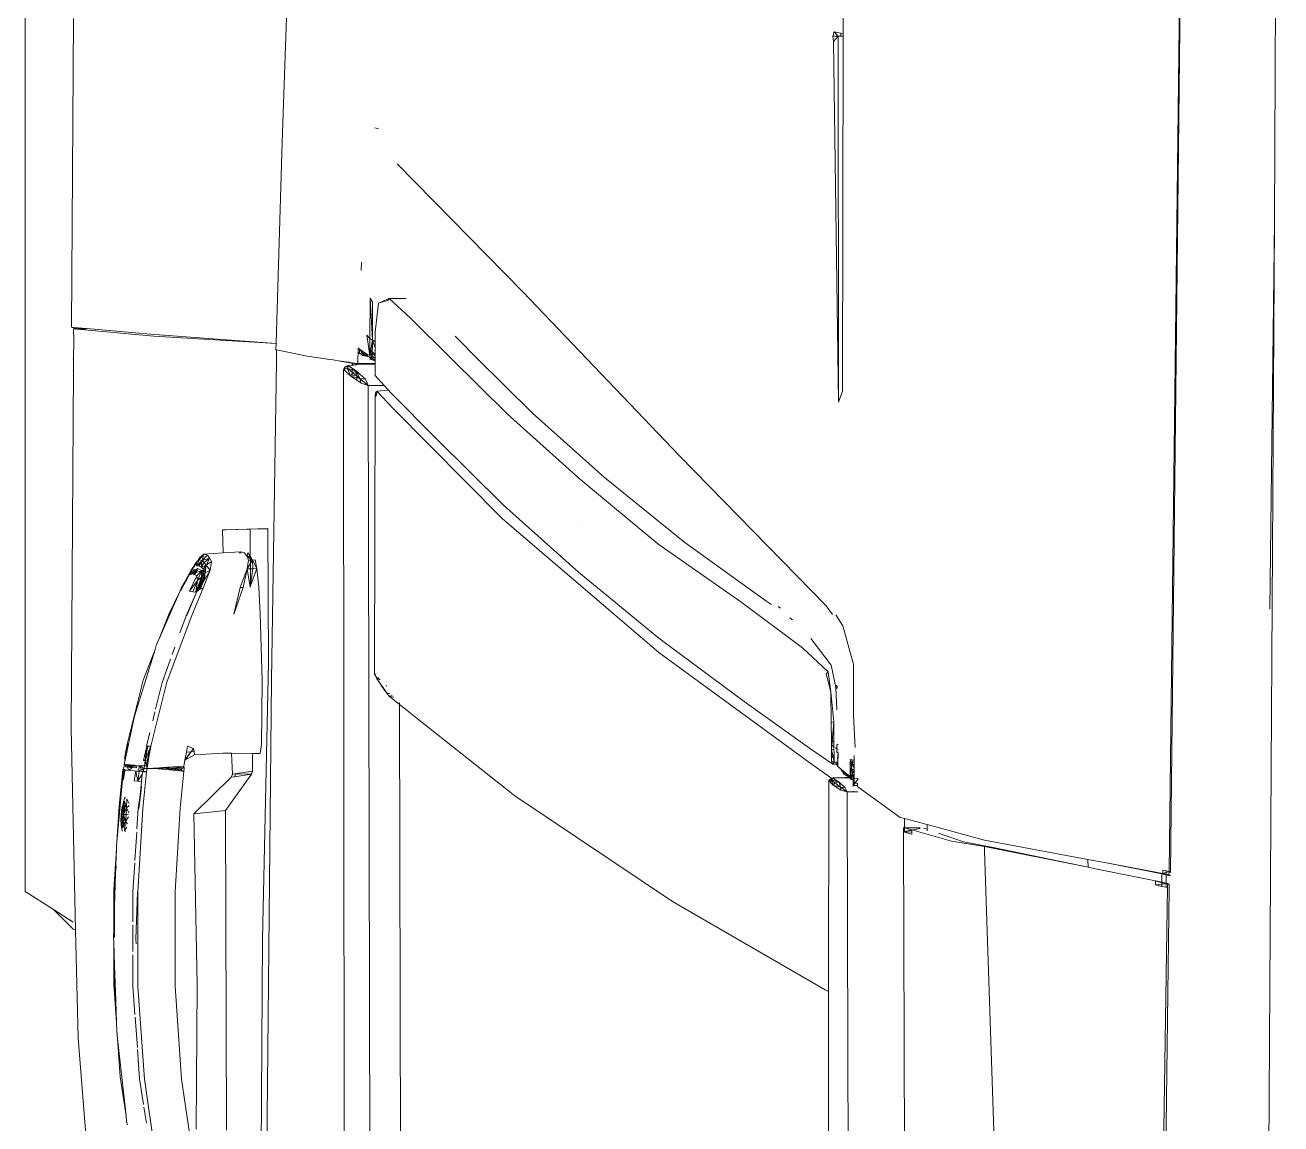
# Model space of a CAD drawing. Header units: millimetres. Extents: x 1010 to 1494, y -119 to 564.
# Drawn here: x 1310.2408 to 1310.6909, y 442.8485 to 443.2424 of the extents above; entities that cross this region are included whole.
import ezdxf

# ---------------------------------------------------------------- set-up
doc = ezdxf.new("R2010")
doc.units = ezdxf.units.MM
doc.layers.get('0').update_dxf_attribs({"lineweight": 9})
doc.layers.add('Edges', color=7, linetype='Continuous', lineweight=9)

# ---------------------------------------------------------------- blocks, each defined once
blk = doc.blocks.new('chevy tahoe pl')
at = {"layer": 'Edges'}
for p, q in [((178.406, 96.562), (178.631, 96.919)), ((178.631, 96.919), (207.671, 96.919)), ((178.158, 96.31), (178.406, 96.562)), ((178.246, 96.31), (178.406, 96.562)), ((172.014, 95.86), (176.776, 96.25)), ((176.776, 96.25), (178.144, 96.28)), ((178.144, 96.28), (180.7, 96.335)), ((178.144, 96.28), (178.158, 96.31)), ((180.7, 96.335), (185.23, 96.308)), ((185.23, 96.308), (185.219, 96.31)), ((185.23, 96.308), (185.375, 96.307)), ((185.36, 96.31), (185.375, 96.307)), ((185.375, 96.307), (185.601, 96.305)), ((185.601, 96.305), (185.749, 96.306)), ((185.749, 96.306), (185.658, 95.292)), ((185.75, 96.239), (185.749, 96.306)), ((185.75, 96.239), (185.767, 96.319)), ((185.767, 96.305), (185.753, 96.144)), ((185.767, 96.319), (185.769, 96.331)), ((185.767, 96.319), (185.767, 96.305)), ((185.769, 96.331), (189.675, 96.308)), ((185.753, 96.144), (185.678, 95.283)), ((185.751, 96.146), (185.75, 96.239)), ((185.751, 96.146), (185.753, 96.144)), ((176.975, 95.764), (177.463, 95.798)), ((177.249, 95.773), (176.975, 95.764)), ((177.249, 95.773), (177.465, 95.788)), ((177.695, 95.788), (177.249, 95.773)), ((177.991, 95.798), (177.463, 95.798)), ((177.465, 95.788), (177.695, 95.788)), ((177.991, 95.798), (177.695, 95.788)), ((178.055, 95.8), (177.991, 95.798)), ((178.052, 95.788), (178.447, 95.788)), ((178.125, 95.798), (178.054, 95.798)), ((178.125, 95.798), (178.055, 95.8)), ((178.655, 95.797), (178.125, 95.798)), ((178.447, 95.788), (178.125, 95.798)), ((178.447, 95.788), (178.657, 95.788)), ((178.865, 95.775), (178.447, 95.788)), ((178.655, 95.797), (179.172, 95.765)), ((178.657, 95.788), (178.865, 95.775)), ((178.865, 95.775), (178.952, 95.769)), ((179.172, 95.765), (178.865, 95.775)), ((175.726, 95.635), (175.683, 95.626)), ((175.796, 95.643), (175.726, 95.635)), ((176.772, 95.75), (175.796, 95.643)), ((176.288, 95.716), (175.796, 95.643)), ((176.288, 95.716), (176.772, 95.75)), ((176.868, 95.76), (176.772, 95.75)), ((176.975, 95.764), (176.868, 95.76)), ((179.172, 95.765), (179.182, 95.764)), ((179.212, 95.764), (179.182, 95.764)), ((179.256, 95.76), (179.212, 95.764)), ((179.256, 95.76), (179.712, 95.731)), ((179.581, 95.73), (179.256, 95.76)), ((179.39, 95.648), (179.405, 95.662)), ((179.395, 95.693), (179.475, 95.703)), ((179.405, 95.662), (179.448, 95.632)), ((179.52, 95.649), (179.405, 95.662)), ((179.435, 95.685), (179.477, 95.697)), ((179.435, 95.685), (179.605, 95.673)), ((179.477, 95.667), (179.435, 95.685)), ((179.475, 95.703), (179.603, 95.701)), ((179.475, 95.697), (179.475, 95.703)), ((179.477, 95.697), (179.52, 95.709)), ((179.605, 95.673), (179.477, 95.697)), ((179.605, 95.673), (179.477, 95.667)), ((179.52, 95.649), (179.477, 95.667)), ((179.52, 95.649), (179.49, 95.625)), ((179.52, 95.709), (179.605, 95.703)), ((179.52, 95.709), (179.605, 95.673)), ((179.52, 95.649), (179.605, 95.673)), ((179.605, 95.643), (179.52, 95.649)), ((179.52, 95.649), (179.577, 95.613)), ((179.568, 95.693), (179.603, 95.701)), ((179.581, 95.73), (179.711, 95.722)), ((180.048, 95.687), (179.581, 95.73)), ((179.603, 95.701), (179.602, 95.691)), ((179.603, 95.701), (179.73, 95.685)), ((179.639, 95.686), (179.603, 95.701)), ((179.605, 95.643), (179.603, 95.61)), ((179.605, 95.673), (179.605, 95.703)), ((179.605, 95.703), (179.69, 95.697)), ((179.69, 95.697), (179.605, 95.673)), ((179.732, 95.679), (179.605, 95.673)), ((179.605, 95.673), (179.732, 95.649)), ((179.775, 95.661), (179.605, 95.673)), ((179.605, 95.673), (179.605, 95.643)), ((179.69, 95.637), (179.605, 95.673)), ((179.69, 95.637), (179.605, 95.643)), ((179.69, 95.637), (179.627, 95.608)), ((179.69, 95.697), (179.732, 95.679)), ((179.732, 95.649), (179.69, 95.637)), ((179.69, 95.637), (179.804, 95.633)), ((179.69, 95.637), (179.721, 95.604)), ((179.712, 95.731), (180.177, 95.683)), ((179.73, 95.685), (179.729, 95.675)), ((179.73, 95.685), (179.826, 95.659)), ((179.732, 95.679), (179.775, 95.661)), ((179.775, 95.661), (179.732, 95.649)), ((179.746, 95.603), (179.804, 95.633)), ((179.805, 95.657), (179.826, 95.659)), ((179.825, 95.653), (179.826, 95.659)), ((180.048, 95.687), (180.046, 95.678)), ((180.046, 95.678), (180.046, 95.674)), ((180.049, 95.677), (180.046, 95.678)), ((180.046, 95.674), (180.049, 95.674)), ((180.049, 95.677), (180.048, 95.687)), ((180.168, 95.674), (180.048, 95.687)), ((180.128, 95.663), (180.048, 95.687)), ((180.049, 95.674), (180.049, 95.677)), ((180.174, 95.664), (180.049, 95.677)), ((180.049, 95.674), (180.166, 95.658)), ((180.164, 95.584), (180.166, 95.658)), ((180.169, 95.651), (180.165, 95.652)), ((180.165, 95.651), (180.169, 95.651)), ((180.169, 95.651), (180.165, 95.65)), ((180.165, 95.651), (180.169, 95.651)), ((180.169, 95.651), (180.165, 95.651)), ((180.168, 95.674), (180.169, 95.651)), ((180.169, 95.651), (180.174, 95.664)), ((180.169, 95.651), (180.169, 95.608)), ((180.212, 95.629), (180.169, 95.608)), ((180.174, 95.664), (180.176, 95.675)), ((180.176, 95.675), (180.177, 95.683)), ((180.179, 95.674), (180.176, 95.675)), ((180.177, 95.683), (180.179, 95.674)), ((180.22, 95.667), (180.179, 95.674)), ((180.212, 95.629), (180.192, 95.571)), ((180.203, 95.58), (180.242, 95.652)), ((180.203, 95.58), (180.21, 95.645)), ((180.242, 95.652), (180.21, 95.645)), ((180.212, 95.629), (180.237, 95.605)), ((180.22, 95.667), (180.229, 95.534)), ((180.22, 95.667), (180.244, 95.665)), ((180.223, 95.472), (180.22, 95.667)), ((180.242, 95.652), (180.236, 95.594)), ((180.244, 95.665), (180.242, 95.652)), ((180.255, 95.663), (180.244, 95.665)), ((180.255, 95.663), (180.318, 95.655)), ((180.495, 95.612), (180.255, 95.663)), ((180.316, 95.664), (180.314, 95.651)), ((180.497, 95.628), (180.316, 95.664)), ((180.316, 95.664), (180.453, 95.621)), ((180.318, 95.655), (180.496, 95.62)), ((180.496, 95.62), (180.495, 95.612)), ((180.852, 95.537), (180.495, 95.612)), ((180.497, 95.628), (180.496, 95.62)), ((181.305, 95.426), (180.497, 95.628)), ((176.263, 95.472), (175.939, 95.422)), ((177.432, 95.493), (176.258, 95.411)), ((176.633, 95.498), (176.263, 95.472)), ((177.043, 95.527), (176.662, 95.5)), ((177.436, 95.555), (177.076, 95.53)), ((178.624, 95.493), (177.432, 95.493)), ((177.834, 95.555), (177.436, 95.555)), ((178.206, 95.555), (177.872, 95.555)), ((177.972, 95.516), (178.032, 95.518)), ((178.032, 95.518), (178.624, 95.5)), ((178.628, 95.555), (178.251, 95.555)), ((179.681, 95.429), (178.624, 95.493)), ((178.994, 95.533), (178.628, 95.555)), ((179.385, 95.508), (179.024, 95.531)), ((179.685, 95.489), (179.425, 95.506)), ((179.684, 95.482), (179.685, 95.489)), ((179.909, 95.453), (179.684, 95.482)), ((180.026, 95.447), (179.684, 95.482)), ((179.816, 95.47), (179.685, 95.489)), ((179.958, 95.449), (179.828, 95.468)), ((180.026, 95.45), (180.027, 95.494)), ((180.031, 95.541), (180.027, 95.494)), ((180.156, 95.517), (180.027, 95.494)), ((180.027, 95.494), (180.153, 95.475)), ((180.125, 95.436), (180.027, 95.494)), ((180.156, 95.517), (180.031, 95.541)), ((180.153, 95.475), (180.152, 95.42)), ((180.153, 95.475), (180.156, 95.517)), ((180.153, 95.475), (180.189, 95.416)), ((180.156, 95.517), (180.164, 95.584)), ((180.169, 95.608), (180.164, 95.608)), ((180.192, 95.571), (180.169, 95.608)), ((180.173, 95.484), (180.169, 95.444)), ((180.169, 95.444), (180.223, 95.472)), ((180.173, 95.484), (180.223, 95.472)), ((180.223, 95.472), (180.189, 95.416)), ((180.236, 95.594), (180.192, 95.571)), ((180.196, 95.512), (180.203, 95.58)), ((180.227, 95.519), (180.196, 95.512)), ((180.236, 95.594), (180.203, 95.58)), ((180.227, 95.519), (180.203, 95.58)), ((180.222, 95.428), (180.223, 95.472)), ((180.227, 95.519), (180.223, 95.472)), ((180.229, 95.534), (180.227, 95.519)), ((180.236, 95.594), (180.229, 95.534)), ((181.694, 95.276), (180.852, 95.537)), ((176.258, 95.411), (175.178, 95.251)), ((175.906, 95.417), (175.705, 95.385)), ((180.147, 95.382), (179.681, 95.429)), ((180.026, 95.447), (180.026, 95.45)), ((180.065, 95.441), (180.026, 95.45)), ((180.026, 95.444), (180.026, 95.447)), ((180.149, 95.435), (180.026, 95.447)), ((180.147, 95.382), (180.148, 95.421)), ((180.188, 95.376), (180.147, 95.382)), ((180.148, 95.422), (180.149, 95.435)), ((180.152, 95.42), (180.148, 95.423)), ((180.148, 95.421), (180.148, 95.422)), ((180.152, 95.42), (180.148, 95.421)), ((180.152, 95.42), (180.148, 95.421)), ((180.152, 95.42), (180.148, 95.421)), ((180.152, 95.42), (180.148, 95.42)), ((180.149, 95.435), (180.152, 95.42)), ((180.152, 95.42), (180.189, 95.416)), ((180.152, 95.42), (180.152, 95.381)), ((180.169, 95.444), (180.189, 95.416)), ((180.188, 95.376), (180.189, 95.414)), ((180.288, 95.403), (180.188, 95.376)), ((180.188, 95.376), (180.223, 95.371)), ((180.188, 95.376), (180.19, 95.222)), ((180.199, 95.221), (180.188, 95.376)), ((180.288, 95.403), (180.189, 95.414)), ((180.222, 95.428), (180.222, 95.385)), ((180.222, 95.385), (180.223, 95.385)), ((180.223, 95.371), (180.223, 95.385)), ((180.223, 95.385), (180.239, 95.383)), ((180.223, 95.371), (180.24, 95.369)), ((180.239, 95.383), (180.469, 95.333)), ((180.239, 95.383), (180.24, 95.369)), ((180.24, 95.369), (180.287, 95.363)), ((180.288, 95.403), (180.287, 95.363)), ((180.287, 95.363), (180.469, 95.328)), ((180.288, 95.403), (180.289, 95.42)), ((180.47, 95.367), (180.288, 95.403)), ((180.288, 95.403), (180.469, 95.328)), ((180.288, 95.403), (180.47, 95.379)), ((180.289, 95.42), (180.47, 95.379)), ((180.47, 95.367), (180.469, 95.333)), ((180.469, 95.333), (180.469, 95.328)), ((181.281, 95.128), (180.469, 95.328)), ((180.471, 95.385), (180.47, 95.379)), ((180.47, 95.379), (180.47, 95.367)), ((180.642, 95.343), (180.471, 95.385)), ((180.907, 95.277), (180.791, 95.306)), ((181.305, 95.426), (181.694, 95.276)), ((180.181, 95.182), (180.153, 94.923)), ((180.167, 95.051), (180.201, 95.183)), ((180.183, 95.222), (180.176, 95.223)), ((180.183, 95.222), (180.181, 95.182)), ((180.2, 95.197), (180.181, 95.182)), ((180.19, 95.222), (180.183, 95.222)), ((180.199, 95.221), (180.19, 95.222)), ((180.19, 95.222), (180.194, 95.082)), ((180.202, 95.166), (180.194, 95.082)), ((180.206, 95.119), (180.199, 95.221)), ((181.278, 95.186), (180.938, 95.27)), ((181.572, 95.08), (181.278, 95.186)), ((181.743, 95.261), (181.694, 95.276)), ((181.819, 95.228), (181.743, 95.261)), ((181.819, 95.228), (182.151, 95.099)), ((182.264, 95.034), (181.819, 95.228)), ((185.658, 95.292), (185.562, 93.745)), ((185.678, 95.283), (185.564, 93.745)), ((177.436, 95.022), (176.261, 94.941)), ((178.628, 95.023), (177.436, 95.022)), ((179.685, 94.959), (178.628, 95.023)), ((180.153, 94.923), (180.194, 95.082)), ((180.194, 95.082), (180.167, 95.051)), ((180.179, 94.948), (180.167, 95.051)), ((180.194, 95.082), (180.179, 94.948)), ((180.194, 95.082), (180.206, 95.119)), ((180.197, 94.918), (180.194, 95.082)), ((180.194, 95.082), (180.195, 94.907)), ((180.211, 95.046), (180.197, 94.918)), ((180.211, 95.046), (180.206, 95.119)), ((180.22, 94.915), (180.211, 95.046)), ((182.135, 94.805), (181.281, 95.128)), ((181.724, 95.025), (181.632, 95.059)), ((182.146, 95.091), (182.161, 95.085)), ((182.435, 94.959), (182.151, 95.099)), ((182.161, 95.085), (182.264, 95.034)), ((182.435, 94.959), (182.264, 95.034)), ((176.261, 94.941), (175.181, 94.781)), ((180.151, 94.911), (179.685, 94.959)), ((180.153, 94.923), (180.151, 94.911)), ((180.151, 94.911), (180.195, 94.907)), ((180.179, 94.948), (180.153, 94.923)), ((180.197, 94.918), (180.179, 94.948)), ((180.195, 94.907), (180.22, 94.911)), ((180.197, 94.918), (180.22, 94.915)), ((180.22, 94.911), (180.22, 94.915)), ((180.22, 94.911), (180.29, 94.901)), ((180.29, 94.901), (180.294, 94.9)), ((180.29, 94.901), (180.44, 94.788)), ((180.294, 94.9), (180.361, 94.776)), ((180.294, 94.9), (180.397, 94.88)), ((180.298, 94.899), (180.44, 94.788)), ((180.397, 94.88), (180.403, 94.782)), ((180.397, 94.88), (180.472, 94.866)), ((180.472, 94.866), (180.44, 94.788)), ((182.12, 94.883), (181.903, 94.961)), ((182.123, 94.873), (182.12, 94.883)), ((182.427, 94.749), (182.12, 94.883)), ((182.417, 94.753), (182.123, 94.873)), ((182.431, 94.84), (182.421, 94.8)), ((182.431, 94.84), (182.626, 94.746)), ((182.431, 94.84), (182.565, 94.739)), ((182.442, 94.95), (182.435, 94.959)), ((182.469, 94.945), (182.435, 94.959)), ((182.565, 94.882), (182.435, 94.959)), ((182.442, 94.95), (182.455, 94.942)), ((182.455, 94.942), (182.469, 94.945)), ((182.455, 94.942), (182.636, 94.844)), ((182.469, 94.945), (182.636, 94.844)), ((182.469, 94.945), (182.688, 94.824)), ((182.469, 94.945), (182.569, 94.88)), ((182.637, 94.841), (182.636, 94.844)), ((182.636, 94.844), (182.73, 94.789)), ((182.637, 94.841), (182.73, 94.789)), ((182.652, 94.799), (182.637, 94.841)), ((182.639, 94.835), (182.645, 94.832)), ((182.64, 94.834), (182.645, 94.832)), ((182.64, 94.834), (182.645, 94.832)), ((182.641, 94.831), (182.645, 94.832)), ((182.645, 94.832), (182.688, 94.824)), ((182.794, 94.756), (182.645, 94.832)), ((182.688, 94.824), (182.73, 94.789)), ((182.794, 94.756), (182.688, 94.824)), ((177.453, 94.744), (175.628, 94.756)), ((179.614, 94.786), (177.453, 94.744)), ((179.619, 94.743), (179.614, 94.786)), ((180.077, 94.315), (179.614, 94.786)), ((179.659, 94.383), (179.619, 94.743)), ((180.403, 94.782), (180.361, 94.776)), ((180.381, 94.418), (180.361, 94.776)), ((180.44, 94.788), (180.403, 94.782)), ((182.468, 94.668), (182.135, 94.805)), ((182.417, 94.759), (182.421, 94.8)), ((182.417, 94.759), (182.417, 94.753)), ((182.417, 94.759), (182.565, 94.739)), ((182.417, 94.759), (182.609, 94.688)), ((182.417, 94.759), (182.609, 94.645)), ((182.427, 94.749), (182.417, 94.753)), ((182.421, 94.8), (182.565, 94.739)), ((182.427, 94.749), (182.448, 94.722)), ((182.627, 94.674), (182.427, 94.749)), ((182.448, 94.722), (182.468, 94.668)), ((182.448, 94.722), (182.627, 94.674)), ((182.448, 94.722), (182.663, 94.64)), ((182.448, 94.722), (182.699, 94.579)), ((182.455, 94.702), (182.609, 94.645)), ((182.699, 94.579), (182.468, 94.668)), ((182.565, 94.739), (182.626, 94.746)), ((182.565, 94.739), (182.609, 94.688)), ((182.691, 94.686), (182.565, 94.739)), ((182.609, 94.688), (182.691, 94.686)), ((182.609, 94.688), (182.609, 94.645)), ((182.691, 94.686), (182.609, 94.645)), ((182.626, 94.746), (182.652, 94.799)), ((182.691, 94.686), (182.626, 94.746)), ((182.627, 94.674), (182.663, 94.64)), ((182.759, 94.628), (182.627, 94.674)), ((182.712, 94.667), (182.627, 94.674)), ((182.701, 94.737), (182.641, 94.776)), ((182.646, 94.816), (182.701, 94.78)), ((182.701, 94.78), (182.646, 94.786)), ((182.691, 94.686), (182.652, 94.799)), ((182.72, 94.737), (182.652, 94.799)), ((182.691, 94.686), (182.72, 94.737)), ((182.691, 94.686), (182.691, 94.643)), ((182.701, 94.78), (182.701, 94.737)), ((182.735, 94.694), (182.712, 94.667)), ((182.759, 94.628), (182.712, 94.667)), ((182.857, 94.708), (182.73, 94.789)), ((182.749, 94.721), (182.735, 94.694)), ((182.759, 94.628), (182.735, 94.694)), ((182.792, 94.653), (182.735, 94.694)), ((182.82, 94.682), (182.735, 94.694)), ((182.794, 94.756), (182.749, 94.748)), ((182.826, 94.716), (182.749, 94.748)), ((182.82, 94.682), (182.749, 94.748)), ((182.82, 94.682), (182.749, 94.721)), ((182.82, 94.682), (182.792, 94.653)), ((182.826, 94.716), (182.794, 94.756)), ((182.826, 94.716), (182.82, 94.682)), ((182.82, 94.682), (182.901, 94.657)), ((182.82, 94.682), (182.888, 94.616)), ((182.82, 94.682), (182.847, 94.585)), ((182.901, 94.657), (182.826, 94.716)), ((182.901, 94.657), (182.857, 94.708)), ((182.609, 94.645), (182.691, 94.643)), ((182.663, 94.64), (182.699, 94.579)), ((182.759, 94.628), (182.663, 94.64)), ((182.759, 94.628), (182.699, 94.579)), ((182.805, 94.562), (182.699, 94.579)), ((182.759, 94.628), (182.792, 94.653)), ((182.805, 94.562), (182.759, 94.628)), ((182.759, 94.628), (182.847, 94.585)), ((182.847, 94.585), (182.792, 94.653)), ((182.847, 94.585), (182.805, 94.562)), ((182.847, 94.585), (182.888, 94.616)), ((182.888, 94.616), (182.901, 94.657)), ((182.916, 94.413), (182.901, 94.657)), ((175.615, 94.372), (179.659, 94.383)), ((180.118, 94.056), (179.659, 94.383)), ((180.381, 94.309), (180.381, 94.418)), ((183.209, 94.424), (182.916, 94.413)), ((182.929, 94.189), (182.916, 94.413)), ((183.209, 94.381), (183.209, 94.424)), ((183.209, 94.381), (183.214, 94.074)), ((183.222, 93.848), (183.209, 94.381)), ((180.083, 94.272), (180.077, 94.315)), ((180.117, 94.298), (180.077, 94.315)), ((180.083, 94.272), (180.118, 94.056)), ((180.123, 94.255), (180.083, 94.272)), ((180.381, 94.309), (180.117, 94.298)), ((180.153, 94.042), (180.117, 94.298)), ((180.123, 94.255), (180.118, 94.056)), ((180.379, 94.045), (180.381, 94.309)), ((182.141, 94.28), (182.478, 94.16)), ((182.477, 94.201), (182.141, 94.28)), ((182.477, 94.201), (182.715, 94.111)), ((182.478, 94.16), (182.477, 94.201)), ((182.929, 94.189), (182.911, 94.209)), ((182.912, 94.192), (182.929, 94.189)), ((182.915, 94.146), (182.929, 94.189)), ((180.153, 94.042), (180.118, 94.056)), ((180.379, 94.045), (180.153, 94.042)), ((180.378, 93.947), (180.379, 94.045)), ((182.478, 94.16), (182.715, 94.111)), ((182.48, 94.074), (182.715, 94.111)), ((182.48, 94.074), (182.5, 94.067)), ((182.48, 94.074), (182.716, 94.04)), ((183.214, 94.074), (182.5, 94.067)), ((182.5, 94.067), (182.717, 93.988)), ((182.715, 94.111), (182.824, 94.092)), ((182.715, 94.111), (182.716, 94.04)), ((182.825, 94.042), (182.715, 94.111)), ((182.825, 94.042), (182.716, 94.04)), ((182.716, 94.04), (182.717, 93.988)), ((182.825, 94.042), (182.717, 93.988)), ((182.824, 94.092), (182.869, 94.113)), ((182.825, 94.042), (182.824, 94.092)), ((182.825, 94.042), (182.869, 94.113)), ((182.825, 94.042), (182.87, 94.068)), ((182.826, 94.011), (182.825, 94.042)), ((182.869, 94.113), (182.915, 94.146)), ((182.87, 94.068), (182.869, 94.113)), ((182.916, 94.104), (182.869, 94.113)), ((182.87, 94.068), (182.916, 94.104)), ((183.22, 93.848), (183.214, 94.074)), ((174.764, 93.869), (181.312, 93.804)), ((175.194, 93.933), (178.031, 93.918)), ((178.031, 93.918), (181.531, 93.839)), ((180.378, 93.947), (180.492, 93.93)), ((180.492, 93.93), (181.296, 93.922)), ((181.296, 93.922), (182.148, 93.946)), ((182.148, 93.946), (182.482, 93.965)), ((182.482, 93.965), (182.717, 93.988)), ((182.717, 93.988), (182.826, 94.011)), ((181.312, 93.804), (185.332, 93.741)), ((181.531, 93.839), (183.22, 93.848)), ((183.22, 93.848), (183.222, 93.848)), ((185.332, 93.741), (185.483, 93.74)), ((185.483, 93.74), (185.404, 93.353)), ((185.484, 93.745), (185.483, 93.74)), ((185.484, 93.747), (185.484, 93.745)), ((185.562, 93.745), (185.484, 93.747)), ((185.562, 93.745), (185.562, 93.742)), ((185.564, 93.745), (185.562, 93.745)), ((185.564, 93.745), (185.564, 93.742)), ((185.712, 93.74), (185.564, 93.745)), ((188.112, 93.667), (185.712, 93.74)), ((220.585, 92.59), (188.112, 93.667)), ((185.404, 93.353), (185.362, 93.067)), ((185.341, 92.938), (185.32, 92.813)), ((185.346, 92.957), (185.327, 92.825)), ((185.346, 92.957), (185.341, 92.938)), ((185.353, 93.003), (185.346, 92.957)), ((185.352, 93.004), (185.356, 93.024)), ((185.352, 93.004), (185.353, 93.003)), ((185.363, 93.067), (185.356, 93.024)), ((185.237, 92.891), (148.373, 92.86)), ((185.098, 92.723), (185.146, 92.793)), ((185.149, 92.798), (185.121, 92.684)), ((185.199, 92.78), (185.121, 92.684)), ((185.146, 92.793), (185.149, 92.798)), ((185.149, 92.798), (185.222, 92.875)), ((185.149, 92.798), (185.251, 92.848)), ((185.149, 92.798), (185.199, 92.78)), ((185.162, 92.782), (185.161, 92.723)), ((185.251, 92.782), (185.162, 92.782)), ((185.251, 92.848), (185.199, 92.78)), ((185.199, 92.78), (185.215, 92.727)), ((185.215, 92.727), (185.251, 92.848)), ((185.215, 92.727), (185.251, 92.782)), ((185.222, 92.875), (185.237, 92.891)), ((185.222, 92.875), (185.267, 92.875)), ((185.237, 92.891), (185.267, 92.875)), ((185.251, 92.848), (185.237, 92.891)), ((185.287, 92.838), (185.251, 92.848)), ((185.251, 92.782), (185.258, 92.793)), ((185.258, 92.793), (185.267, 92.807)), ((185.267, 92.875), (185.267, 92.807)), ((185.267, 92.875), (185.287, 92.838)), ((185.267, 92.807), (185.287, 92.838)), ((185.289, 92.782), (185.287, 92.838)), ((185.301, 92.782), (185.289, 92.782)), ((185.29, 92.762), (185.289, 92.782)), ((185.314, 92.782), (185.289, 92.772)), ((185.301, 92.782), (185.29, 92.762)), ((185.293, 92.723), (185.29, 92.762)), ((185.314, 92.766), (185.293, 92.723)), ((185.314, 92.782), (185.301, 92.782)), ((185.32, 92.778), (185.313, 92.723)), ((185.314, 92.766), (185.313, 92.723)), ((185.32, 92.813), (185.314, 92.782)), ((185.314, 92.782), (185.314, 92.766)), ((185.32, 92.778), (185.314, 92.766)), ((185.327, 92.825), (185.32, 92.813)), ((185.321, 92.786), (185.32, 92.778)), ((185.327, 92.825), (185.321, 92.786)), ((185.032, 92.579), (185.121, 92.684)), ((185.032, 92.579), (185.061, 92.669)), ((185.111, 92.616), (185.032, 92.579)), ((185.061, 92.669), (185.098, 92.723)), ((185.061, 92.669), (185.121, 92.684)), ((185.098, 92.723), (185.161, 92.723)), ((185.211, 92.723), (185.111, 92.616)), ((185.121, 92.684), (185.111, 92.616)), ((185.215, 92.727), (185.121, 92.684)), ((185.229, 92.749), (185.161, 92.723)), ((185.161, 92.723), (185.211, 92.723)), ((185.215, 92.727), (185.211, 92.723)), ((185.291, 92.723), (185.293, 92.723)), ((185.301, 92.494), (185.293, 92.723)), ((185.293, 92.723), (185.313, 92.723)), ((185.313, 92.723), (185.313, 92.712)), ((185.503, 92.705), (185.313, 92.712)), ((185.313, 92.712), (185.313, 92.494)), ((185.4, 92.583), (185.446, 92.669)), ((185.4, 92.583), (185.414, 92.649)), ((185.4, 92.583), (185.454, 92.639)), ((185.4, 92.583), (185.43, 92.594)), ((185.494, 92.691), (185.408, 92.621)), ((185.439, 92.69), (185.408, 92.621)), ((185.408, 92.621), (185.433, 92.6)), ((185.411, 92.561), (185.433, 92.6)), ((185.411, 92.561), (185.67, 92.596)), ((185.442, 92.688), (185.414, 92.649)), ((185.433, 92.6), (185.494, 92.691)), ((185.454, 92.706), (185.439, 92.69)), ((185.494, 92.691), (185.439, 92.69)), ((185.494, 92.691), (185.495, 92.708)), ((185.494, 92.691), (185.503, 92.705)), ((185.503, 92.705), (185.506, 92.71)), ((185.628, 92.559), (185.67, 92.596)), ((186.592, 92.666), (186.487, 92.67)), ((185.032, 92.579), (148.387, 92.509)), ((181.233, 92.409), (181.323, 92.469)), ((181.238, 92.415), (181.278, 92.439)), ((181.312, 92.427), (181.336, 92.473)), ((181.318, 92.463), (181.336, 92.473)), ((181.323, 92.469), (181.336, 92.473)), ((181.336, 92.473), (181.335, 92.451)), ((181.382, 92.502), (181.336, 92.473)), ((181.336, 92.473), (181.371, 92.489)), ((181.336, 92.473), (181.34, 92.456)), ((181.371, 92.489), (181.382, 92.502)), ((181.383, 92.489), (181.382, 92.502)), ((184.912, 92.491), (181.382, 92.502)), ((184.747, 92.267), (184.959, 92.473)), ((184.897, 92.478), (184.912, 92.491)), ((184.913, 92.477), (184.897, 92.478)), ((184.913, 92.477), (184.912, 92.491)), ((184.954, 92.483), (184.912, 92.491)), ((184.959, 92.473), (184.913, 92.477)), ((184.952, 92.474), (184.954, 92.483)), ((184.954, 92.483), (184.955, 92.474)), ((184.974, 92.323), (184.959, 92.473)), ((185.032, 92.377), (185.032, 92.579)), ((185.032, 92.377), (185.159, 92.494)), ((185.301, 92.494), (185.159, 92.494)), ((185.301, 92.494), (185.313, 92.494)), ((185.361, 92.494), (185.313, 92.494)), ((185.367, 92.559), (185.346, 92.494)), ((185.349, 92.494), (185.4, 92.583)), ((185.4, 92.583), (185.361, 92.494)), ((185.378, 92.494), (185.361, 92.494)), ((185.37, 92.494), (185.367, 92.559)), ((185.367, 92.559), (185.399, 92.528)), ((185.378, 92.494), (185.387, 92.509)), ((185.423, 92.494), (185.378, 92.494)), ((185.386, 92.494), (185.387, 92.509)), ((185.4, 92.583), (185.387, 92.509)), ((185.387, 92.509), (185.442, 92.565)), ((185.388, 92.494), (185.399, 92.528)), ((185.411, 92.561), (185.399, 92.528)), ((185.399, 92.528), (185.608, 92.526)), ((185.41, 92.494), (185.459, 92.568)), ((185.628, 92.559), (185.411, 92.561)), ((185.411, 92.561), (185.608, 92.526)), ((185.423, 92.494), (185.476, 92.548)), ((185.489, 92.493), (185.423, 92.494)), ((185.587, 92.493), (185.489, 92.493)), ((185.507, 92.493), (185.608, 92.526)), ((185.587, 92.493), (185.608, 92.526)), ((185.706, 92.493), (185.587, 92.493)), ((185.608, 92.526), (185.628, 92.559)), ((186.136, 92.557), (185.608, 92.526)), ((185.608, 92.526), (186.089, 92.524)), ((186.136, 92.557), (185.628, 92.559)), ((186.074, 92.45), (185.706, 92.493)), ((186.074, 92.45), (186.108, 92.331)), ((186.074, 92.45), (186.135, 92.313)), ((186.136, 92.557), (186.089, 92.524)), ((188.277, 92.451), (188.291, 92.495)), ((181.102, 92.313), (180.998, 92.184)), ((181.092, 92.258), (181.102, 92.313)), ((181.102, 92.313), (181.233, 92.409)), ((181.102, 92.313), (181.144, 92.35)), ((181.111, 92.278), (181.102, 92.313)), ((181.144, 92.35), (181.137, 92.306)), ((181.144, 92.35), (181.238, 92.415)), ((181.233, 92.343), (181.234, 92.359)), ((181.238, 92.415), (181.235, 92.41)), ((181.238, 92.412), (181.238, 92.415)), ((184.941, 92.292), (184.359, 91.717)), ((184.941, 92.292), (184.974, 92.323)), ((184.974, 92.323), (185.032, 92.377)), ((186.135, 92.313), (185.888, 92.05)), ((186.135, 92.313), (186.108, 92.331)), ((186.135, 92.1), (186.135, 92.313)), ((180.998, 92.184), (174.658, 92.169)), ((180.998, 92.184), (180.937, 92.108)), ((181.022, 92.184), (180.998, 92.184)), ((183.346, 90.88), (184.747, 92.267)), ((186.216, 90.623), (187.835, 92.213)), ((180.937, 92.108), (180.788, 91.919)), ((185.888, 92.05), (185.38, 91.534)), ((180.788, 91.919), (179.845, 90.727)), ((183.52, 90.868), (184.359, 91.717)), ((185.38, 91.534), (184.674, 90.822)), ((185.612, 91.433), (185.387, 91.214)), ((185.658, 91.479), (185.612, 91.433)), ((185.387, 91.214), (184.681, 90.501)), ((181.657, 88.903), (183.346, 90.88)), ((182.673, 89.92), (183.52, 90.868)), ((178.505, 88.732), (179.845, 90.727)), ((184.674, 90.822), (183.862, 89.916)), ((184.145, 88.645), (186.216, 90.623)), ((184.681, 90.501), (183.87, 89.592)), ((181.839, 88.904), (182.673, 89.92)), ((183.862, 89.916), (183.029, 88.917)), ((183.266, 89.936), (183.265, 89.936)), ((183.87, 89.592), (183.046, 88.575)), ((180.262, 86.995), (181.657, 88.903)), ((181.839, 88.904), (181.035, 87.827)), ((183.029, 88.917), (182.295, 87.869)), ((177.39, 86.801), (178.505, 88.732)), ((182.248, 86.788), (184.145, 88.645)), ((183.046, 88.575), (182.302, 87.54)), ((182.295, 87.869), (181.715, 87.087)), ((181.035, 87.827), (180.444, 86.999)), ((182.302, 87.54), (182.274, 87.499)), ((182.239, 87.395), (182.218, 87.366)), ((182.274, 87.499), (182.261, 87.482)), ((182.094, 87.248), (182.07, 87.215)), ((181.715, 87.087), (181.411, 86.761)), ((180.063, 86.718), (180.262, 86.995)), ((180.444, 86.999), (180.244, 86.703)), ((181.496, 86.725), (181.762, 86.927)), ((181.762, 86.927), (181.832, 86.982)), ((177.367, 86.759), (174.779, 86.761)), ((177.367, 86.759), (177.39, 86.801)), ((180.039, 86.756), (177.367, 86.759)), ((179.976, 86.698), (180.008, 86.727)), ((179.976, 86.698), (180.045, 86.722)), ((180.006, 86.679), (180.045, 86.722)), ((180.008, 86.727), (180.039, 86.756)), ((180.06, 86.727), (180.008, 86.727)), ((180.016, 86.624), (180.045, 86.722)), ((180.06, 86.727), (180.039, 86.756)), ((180.045, 86.722), (180.039, 86.756)), ((180.045, 86.722), (180.069, 86.701)), ((180.06, 86.727), (180.06, 86.713)), ((180.063, 86.718), (180.06, 86.727)), ((180.06, 86.713), (180.063, 86.718)), ((180.069, 86.701), (180.063, 86.718)), ((180.244, 86.703), (180.28, 86.719)), ((180.269, 86.687), (180.429, 86.72)), ((180.28, 86.719), (180.269, 86.687)), ((180.28, 86.719), (180.341, 86.72)), ((180.341, 86.72), (180.318, 86.687)), ((180.341, 86.72), (180.37, 86.72)), ((180.37, 86.72), (180.347, 86.688)), ((180.488, 86.721), (180.37, 86.72)), ((180.429, 86.72), (180.423, 86.688)), ((180.777, 86.691), (180.429, 86.72)), ((180.465, 86.689), (180.488, 86.721)), ((180.488, 86.721), (180.548, 86.721)), ((180.525, 86.689), (180.548, 86.721)), ((180.548, 86.721), (180.769, 86.723)), ((180.769, 86.723), (181.157, 86.728)), ((180.777, 86.691), (180.769, 86.723)), ((181.157, 86.728), (180.777, 86.691)), ((181.157, 86.728), (181.384, 86.789)), ((181.411, 86.761), (181.157, 86.728)), ((181.214, 86.665), (181.496, 86.725)), ((181.384, 86.789), (181.411, 86.761)), ((182.138, 86.707), (182.248, 86.788)), ((179.893, 86.522), (179.952, 86.608)), ((179.893, 86.522), (179.914, 86.603)), ((179.976, 86.698), (179.914, 86.603)), ((179.914, 86.603), (179.952, 86.608)), ((180.016, 86.624), (179.943, 86.548)), ((179.952, 86.608), (179.943, 86.548)), ((179.976, 86.698), (179.952, 86.608)), ((179.952, 86.608), (180.006, 86.679)), ((180.016, 86.624), (179.952, 86.608)), ((179.976, 86.698), (180.006, 86.679)), ((180.006, 86.679), (180.016, 86.624)), ((180.016, 86.624), (180.06, 86.689)), ((180.06, 86.713), (180.06, 86.695)), ((180.06, 86.689), (180.069, 86.701)), ((180.06, 86.695), (180.06, 86.689)), ((180.069, 86.701), (180.069, 86.605)), ((180.069, 86.605), (180.079, 86.499)), ((180.069, 86.605), (180.069, 86.469)), ((180.079, 86.499), (180.069, 86.568)), ((180.15, 86.565), (180.077, 86.5)), ((180.077, 86.5), (180.114, 86.561)), ((180.15, 86.565), (180.088, 86.484)), ((180.176, 86.597), (180.101, 86.52)), ((180.114, 86.561), (180.101, 86.52)), ((180.114, 86.561), (180.176, 86.597)), ((180.15, 86.565), (180.114, 86.561)), ((180.15, 86.565), (180.213, 86.639)), ((180.175, 86.594), (180.176, 86.597)), ((180.181, 86.601), (180.176, 86.597)), ((180.234, 86.653), (180.213, 86.639)), ((180.213, 86.639), (180.24, 86.639)), ((180.234, 86.653), (180.219, 86.639)), ((180.241, 86.653), (180.234, 86.653)), ((180.234, 86.653), (180.241, 86.652)), ((180.234, 86.639), (180.234, 86.653)), ((180.244, 86.703), (180.24, 86.639)), ((180.24, 86.639), (180.269, 86.639)), ((180.251, 86.639), (180.244, 86.703)), ((180.269, 86.687), (180.244, 86.703)), ((180.246, 86.651), (180.269, 86.649)), ((180.269, 86.653), (180.248, 86.653)), ((180.269, 86.639), (180.269, 86.687)), ((180.318, 86.687), (180.269, 86.687)), ((180.269, 86.639), (180.383, 86.638)), ((180.309, 86.645), (180.383, 86.638)), ((180.347, 86.688), (180.318, 86.687)), ((180.465, 86.689), (180.347, 86.688)), ((180.396, 86.653), (180.383, 86.638)), ((180.396, 86.653), (180.395, 86.638)), ((180.395, 86.652), (180.396, 86.653)), ((180.438, 86.652), (180.396, 86.653)), ((180.429, 86.637), (180.438, 86.652)), ((180.438, 86.652), (180.453, 86.672)), ((180.489, 86.652), (180.438, 86.652)), ((180.525, 86.689), (180.465, 86.689)), ((180.488, 86.637), (180.496, 86.648)), ((180.777, 86.691), (180.525, 86.689)), ((181.214, 86.665), (180.932, 86.654)), ((181.201, 86.647), (181.214, 86.665)), ((181.239, 86.656), (181.208, 86.647)), ((181.242, 86.654), (181.211, 86.647)), ((181.522, 86.445), (181.994, 86.578)), ((182.134, 86.664), (181.994, 86.578)), ((184.822, 86.634), (189.382, 86.697)), ((184.822, 86.634), (189.451, 86.638)), ((184.959, 86.583), (184.822, 86.634)), ((184.959, 86.583), (189.449, 86.572)), ((189.382, 86.697), (189.452, 86.704)), ((189.382, 86.697), (189.451, 86.638)), ((189.45, 86.572), (189.449, 86.572)), ((189.45, 86.572), (189.451, 86.572)), ((189.451, 86.638), (189.452, 86.704)), ((189.507, 86.686), (189.451, 86.638)), ((189.451, 86.638), (189.451, 86.602)), ((189.451, 86.602), (189.489, 86.602)), ((189.451, 86.602), (189.451, 86.601)), ((189.451, 86.601), (189.488, 86.601)), ((189.451, 86.601), (189.451, 86.572)), ((189.451, 86.572), (189.482, 86.572)), ((189.452, 86.704), (189.507, 86.686)), ((189.488, 86.601), (189.482, 86.572)), ((189.482, 86.572), (190.649, 86.569)), ((189.489, 86.602), (189.488, 86.601)), ((189.507, 86.686), (189.489, 86.602)), ((164.751, 86.506), (176.58, 86.512)), ((179.893, 86.522), (176.58, 86.512)), ((179.893, 86.522), (179.943, 86.548)), ((179.893, 86.445), (179.893, 86.522)), ((179.893, 86.445), (179.9, 86.445)), ((179.893, 86.389), (179.893, 86.445)), ((179.96, 86.445), (179.975, 86.445)), ((179.975, 86.445), (179.973, 86.392)), ((179.975, 86.445), (180.051, 86.446)), ((180.057, 86.385), (179.975, 86.445)), ((179.975, 86.436), (180.005, 86.436)), ((180.005, 86.436), (179.999, 86.393)), ((180.005, 86.436), (180.003, 86.393)), ((180.005, 86.436), (180.067, 86.436)), ((180.101, 86.52), (180.051, 86.471)), ((180.051, 86.471), (180.051, 86.446)), ((180.069, 86.469), (180.051, 86.471)), ((180.051, 86.446), (180.067, 86.446)), ((180.067, 86.436), (180.064, 86.385)), ((180.067, 86.446), (180.088, 86.484)), ((180.067, 86.446), (180.303, 86.482)), ((180.067, 86.436), (180.067, 86.446)), ((180.067, 86.446), (180.086, 86.443)), ((180.067, 86.436), (180.082, 86.436)), ((180.079, 86.499), (180.069, 86.495)), ((180.076, 86.469), (180.069, 86.469)), ((180.076, 86.469), (180.079, 86.499)), ((180.101, 86.466), (180.076, 86.469)), ((180.082, 86.436), (180.086, 86.443)), ((180.082, 86.436), (180.138, 86.435)), ((180.086, 86.443), (180.101, 86.466)), ((180.086, 86.443), (180.138, 86.435)), ((180.172, 86.483), (180.088, 86.484)), ((180.101, 86.466), (180.09, 86.436)), ((180.101, 86.501), (180.101, 86.52)), ((180.101, 86.466), (180.118, 86.483)), ((180.101, 86.466), (180.111, 86.483)), ((180.101, 86.466), (180.101, 86.483)), ((180.101, 86.466), (180.176, 86.481)), ((180.101, 86.466), (180.102, 86.436)), ((180.132, 86.435), (180.176, 86.481)), ((180.172, 86.483), (180.138, 86.435)), ((180.138, 86.435), (180.144, 86.435)), ((180.144, 86.435), (180.158, 86.433)), ((180.15, 86.435), (180.176, 86.481)), ((180.158, 86.433), (180.189, 86.435)), ((180.232, 86.483), (180.172, 86.483)), ((180.176, 86.481), (180.18, 86.483)), ((180.176, 86.483), (180.176, 86.481)), ((180.177, 86.483), (180.176, 86.481)), ((180.176, 86.481), (180.177, 86.435)), ((180.233, 86.456), (180.176, 86.481)), ((180.233, 86.455), (180.189, 86.435)), ((180.189, 86.435), (180.234, 86.434)), ((180.232, 86.483), (180.233, 86.455)), ((180.269, 86.483), (180.232, 86.483)), ((180.242, 86.434), (180.233, 86.483)), ((180.233, 86.455), (180.234, 86.434)), ((180.234, 86.434), (180.269, 86.434)), ((180.24, 86.458), (180.304, 86.483)), ((180.24, 86.456), (180.269, 86.457)), ((180.269, 86.457), (180.269, 86.483)), ((180.303, 86.482), (180.269, 86.483)), ((180.269, 86.457), (180.298, 86.459)), ((180.269, 86.434), (180.269, 86.457)), ((180.269, 86.434), (180.291, 86.434)), ((180.291, 86.434), (180.294, 86.439)), ((180.291, 86.434), (180.293, 86.434)), ((180.294, 86.439), (180.293, 86.434)), ((180.293, 86.434), (180.354, 86.433)), ((180.298, 86.459), (180.294, 86.439)), ((180.303, 86.482), (180.298, 86.459)), ((180.456, 86.423), (180.859, 86.441)), ((180.859, 86.441), (181.502, 86.443)), ((181.502, 86.443), (181.514, 86.444)), ((181.514, 86.444), (181.522, 86.445)), ((179.57, 85.852), (179.957, 86.387)), ((179.957, 86.387), (179.96, 86.391)), ((180.003, 86.393), (179.973, 86.392)), ((179.973, 86.392), (179.973, 86.387)), ((173.166, 85.794), (179.386, 85.809)), ((179.383, 85.799), (179.358, 85.706)), ((179.386, 85.809), (179.383, 85.799)), ((179.386, 85.799), (179.383, 85.799)), ((179.385, 85.706), (179.386, 85.799)), ((179.386, 85.799), (179.386, 85.809)), ((179.386, 85.809), (179.439, 85.809)), ((179.408, 85.706), (179.386, 85.809)), ((179.386, 85.809), (179.411, 85.706)), ((179.437, 85.799), (179.386, 85.799)), ((179.437, 85.799), (179.411, 85.706)), ((179.439, 85.809), (179.437, 85.799)), ((179.439, 85.799), (179.437, 85.601)), ((179.439, 85.799), (179.437, 85.799)), ((179.439, 85.809), (179.439, 85.799)), ((179.556, 85.799), (179.439, 85.799)), ((179.479, 85.512), (179.556, 85.799)), ((179.556, 85.799), (179.57, 85.852)), ((179.411, 85.706), (179.27, 85.205)), ((179.385, 85.706), (179.358, 85.706)), ((179.411, 85.706), (179.385, 85.706)), ((179.43, 85.601), (179.411, 85.692)), ((179.284, 84.785), (179.479, 85.512)), ((179.42, 85.512), (179.401, 85.512)), ((179.42, 85.512), (179.433, 85.558)), ((179.479, 85.512), (179.42, 85.512)), ((179.263, 85.051), (179.372, 85.367)), ((179.27, 85.205), (179.202, 84.784)), ((179.187, 84.656), (179.263, 85.051)), ((172.517, 84.566), (179.148, 84.785)), ((179.202, 84.784), (178.941, 83.476)), ((178.941, 83.476), (179.187, 84.656)), ((179.038, 83.477), (179.284, 84.785)), ((179.148, 84.785), (179.202, 84.784)), ((178.925, 83.402), (178.769, 82.623)), ((178.925, 83.402), (178.941, 83.476)), ((178.941, 83.476), (179.038, 83.477)), ((178.991, 83.223), (179.038, 83.477)), ((178.991, 83.223), (178.855, 82.541)), ((178.861, 82.531), (178.991, 83.223)), ((178.716, 82.623), (178.698, 82.542)), ((178.763, 82.623), (178.716, 82.623)), ((178.716, 82.623), (178.736, 82.473)), ((178.744, 82.542), (178.758, 82.602)), ((178.769, 82.623), (178.751, 82.542)), ((178.758, 82.602), (178.763, 82.623)), ((178.769, 82.623), (178.763, 82.623)), ((172.101, 82.533), (178.67, 82.449)), ((178.683, 82.473), (172.108, 82.565)), ((178.67, 82.449), (178.723, 82.452)), ((178.686, 82.49), (178.683, 82.473)), ((178.728, 82.473), (178.683, 82.473)), ((178.698, 82.542), (178.686, 82.49)), ((178.733, 82.49), (178.686, 82.49)), ((178.744, 82.542), (178.698, 82.542)), ((178.736, 82.473), (178.723, 82.452)), ((178.723, 82.452), (178.728, 82.473)), ((178.728, 82.473), (178.733, 82.49)), ((178.736, 82.473), (178.728, 82.473)), ((178.733, 82.49), (178.744, 82.542)), ((178.74, 82.49), (178.736, 82.473)), ((178.751, 82.542), (178.74, 82.49)), ((178.844, 82.489), (178.74, 82.49)), ((178.747, 82.542), (178.744, 82.542)), ((178.855, 82.541), (178.751, 82.542)), ((178.844, 82.489), (178.831, 82.432)), ((178.831, 82.432), (178.843, 82.453)), ((178.843, 82.453), (178.851, 82.489)), ((178.886, 82.452), (178.843, 82.453)), ((178.849, 82.51), (178.844, 82.489)), ((178.851, 82.489), (178.844, 82.489)), ((178.855, 82.541), (178.849, 82.51)), ((178.851, 82.489), (178.861, 82.531)), ((178.894, 82.488), (178.851, 82.489)), ((178.861, 82.531), (178.903, 82.531)), ((178.886, 82.452), (178.861, 82.531)), ((178.874, 82.432), (178.886, 82.452)), ((190.016, 82.308), (178.874, 82.432)), ((178.894, 82.488), (178.886, 82.452)), ((217.425, 81.991), (178.886, 82.452)), ((178.903, 82.531), (178.894, 82.488)), ((187.112, 81.119), (172.041, 81.207)), ((187.112, 81.119), (182.203, 81.176)), ((202.204, 81.037), (187.112, 81.119))]:
    blk.add_line(p, q, dxfattribs=at)

msp = doc.modelspace()

# ---------------------------------------------------------------- block references
at = {"xscale": 0.02833922161548831, "yscale": 0.02833922161548831, "zscale": 0.02833922161548831, "rotation": 90}
msp.add_blockref('chevy tahoe pl', (1312.98741, 437.86952), dxfattribs=at)

doc.saveas('drawing.dxf')
